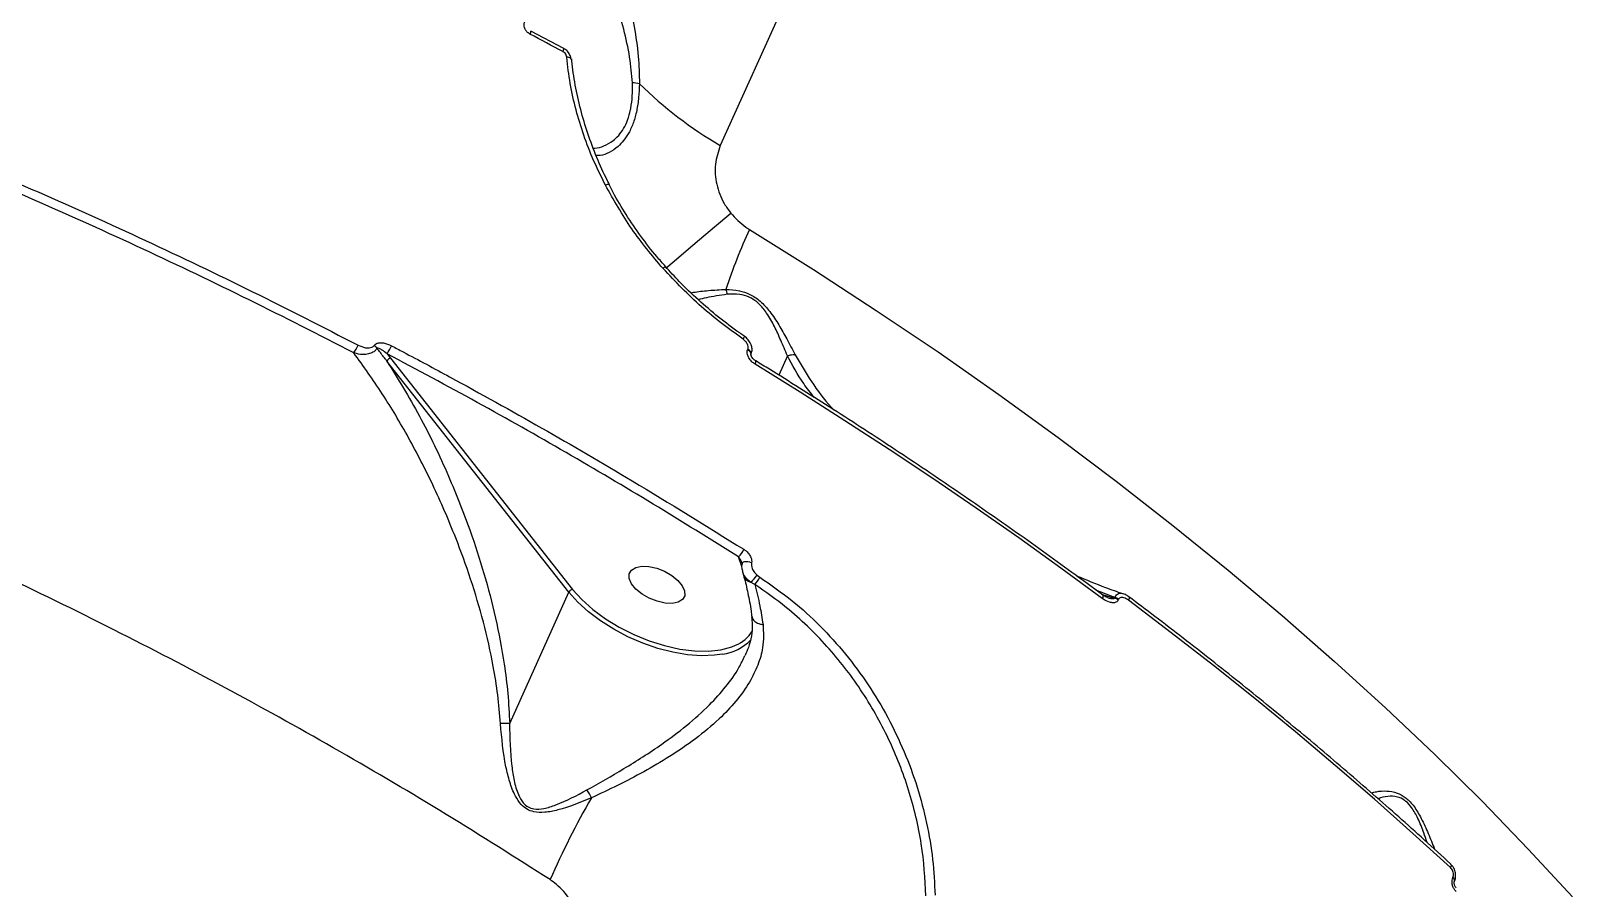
# Model space of a CAD drawing. Header units: millimetres. Extents: x -6901 to 7060, y -7557 to 6158.
# Drawn here: x -927.8 to -694.1, y 1207.3 to 1336.4 of the extents above; entities that cross this region are included whole.
import ezdxf

# ---------------------------------------------------------------- set-up
doc = ezdxf.new("R2010")
doc.units = ezdxf.units.MM
for name, color, linetype in [('DIKOM_ОБЪЕКТ', 7, 'Continuous'), ('DIKOM_РАЗМЕР_ЗОНА', 7, 'Continuous'), ('DIKOM_РАЗМЕР_ОБЪЕКТА', 7, 'Continuous')]:
    doc.layers.add(name, color=color, linetype=linetype)
doc.styles.add('style1', font='arial.ttf', dxfattribs={"width": 0.8})
doc.dimstyles.new('1-50', dxfattribs={"dimtxt": 300, "dimasz": 200, "dimexe": 100, "dimexo": 0, "dimgap": 100, "dimtad": 1, "dimtxsty": 'style1', "dimcen": 200, "dimclrd": 7, "dimclre": 7, "dimclrt": 7, "dimadec": 1, "dimazin": 2, "dimtfac": 1, "dimtmove": 0, "dimatfit": 2, "dimfxl": 0, "dimlwd": 25, "dimlwe": 18, "dimarcsym": 0})

# ---------------------------------------------------------------- blocks, each defined once
blk = doc.blocks.new('*D2')
at = {"layer": 'Defpoints', "color": 0, "transparency": 16777216}
for p in [(-1102.73, 4151.17), (-5819.23, -4492.42), (4721.24, -4492.42)]:
    blk.add_point(p, dxfattribs=at)
at = {"layer": 'DIKOM_РАЗМЕР_ОБЪЕКТА', "color": 7, "lineweight": 18, "transparency": 16777216}
for p, q in [((-1102.73, 4151.17), (-5919.23, 4151.17)), ((4721.24, -4492.42), (-5919.23, -4492.42))]:
    blk.add_line(p, q, dxfattribs=at)
at = {"layer": 'DIKOM_РАЗМЕР_ОБЪЕКТА', "color": 7, "lineweight": 25, "transparency": 16777216}
blk.add_line((-5819.23, 3951.17), (-5819.23, -4292.42), dxfattribs=at)
at = {"layer": 'DIKOM_РАЗМЕР_ОБЪЕКТА', "color": 7, "transparency": 16777216}
for points in [[(-5852.56, 3951.17), (-5785.89, 3951.17), (-5819.23, 4151.17)], [(-5852.56, -4292.42), (-5785.89, -4292.42), (-5819.23, -4492.42)]]:
    blk.add_solid(points, dxfattribs=at)
at = {"layer": 'DIKOM_РАЗМЕР_ОБЪЕКТА', "color": 7, "transparency": 16777216, "insert": (-6072.4, -170.63), "char_height": 300, "attachment_point": 5, "rotation": 90, "style": 'style1'}
blk.add_mtext('8650', dxfattribs=at)
blk = doc.blocks.new('*D3')
at = {"layer": 'Defpoints', "color": 0, "transparency": 16777216}
for p in [(-1553.27, 6158.28), (-6450.85, -6312.94), (5659.92, -6312.94)]:
    blk.add_point(p, dxfattribs=at)
at = {"layer": 'DIKOM_РАЗМЕР_ЗОНА', "color": 7, "lineweight": 18, "transparency": 16777216}
for p, q in [((-1553.27, 6158.28), (-6550.85, 6158.28)), ((5659.92, -6312.94), (-6550.85, -6312.94))]:
    blk.add_line(p, q, dxfattribs=at)
at = {"layer": 'DIKOM_РАЗМЕР_ЗОНА', "color": 7, "lineweight": 25, "transparency": 16777216}
blk.add_line((-6450.85, 5958.28), (-6450.85, -6112.94), dxfattribs=at)
at = {"layer": 'DIKOM_РАЗМЕР_ЗОНА', "color": 7, "transparency": 16777216}
for points in [[(-6484.18, 5958.28), (-6417.52, 5958.28), (-6450.85, 6158.28)], [(-6484.18, -6112.94), (-6417.52, -6112.94), (-6450.85, -6312.94)]]:
    blk.add_solid(points, dxfattribs=at)
at = {"layer": 'DIKOM_РАЗМЕР_ЗОНА', "color": 7, "transparency": 16777216, "insert": (-6704.02, -77.33), "char_height": 300, "attachment_point": 5, "rotation": 90, "style": 'style1'}
blk.add_mtext('12500', dxfattribs=at)

msp = doc.modelspace()

# ---------------------------------------------------------------- linework, layer by layer
at = {"layer": 'DIKOM_ОБЪЕКТ', "color": 7, "linetype": 'Continuous', "lineweight": 15}
for p, q in [((-700.812, 1592.331), (-823.939, 1319.135)), ((-847.516, 1333.765), (-852.455, 1336.389)), ((-820.371, 1290.443), (-820.363, 1290.439)), ((-874.138, 1287.781), (-873.59, 1287.087)), ((-819.812, 1288.391), (-819.781, 1288.46)), ((-819.315, 1287.635), (-819.291, 1287.688)), ((-813.825, 1287.466), (-815.136, 1284.558)), ((-846.747, 1251.866), (-874.165, 1286.677)), ((-873.59, 1287.087), (-846.172, 1252.276)), ((-820.703, 1255.738), (-821.188, 1257.185)), ((-820.49, 1254.699), (-820.426, 1254.463)), ((-818.75, 1253.02), (-819.376, 1253.376)), ((-818.384, 1254.418), (-817.982, 1254.111)), ((-855.658, 1232.092), (-846.747, 1251.866)), ((-764.499, 1251.068), (-767.348, 1252.19)), ((-766.504, 1251.57), (-764.542, 1250.973)), ((-764.542, 1250.973), (-764.499, 1251.068)), ((-763.93, 1250.783), (-763.972, 1250.688)), ((-713.576, 1208.879), (-713.564, 1208.904)), ((-713.339, 1208.296), (-713.327, 1208.322))]:
    msp.add_line(p, q, dxfattribs=at)
at = {"layer": 'DIKOM_ОБЪЕКТ', "color": 7, "linetype": 'Continuous', "lineweight": 15, "flags": 128}
for points in [[(-847.658, 1333.296), (-848.275, 1333.626), (-848.892, 1333.956), (-849.509, 1334.285), (-850.127, 1334.614), (-850.746, 1334.942), (-851.364, 1335.27), (-851.983, 1335.597), (-852.603, 1335.924)], [(-846.403, 1332.126), (-846.406, 1332.147), (-846.441, 1332.221), (-846.51, 1332.288), (-846.611, 1332.347), (-846.741, 1332.394), (-846.895, 1332.428), (-847.067, 1332.448)], [(-840.716, 1313.245), (-840.732, 1313.267), (-840.783, 1313.286), (-840.862, 1313.287), (-840.969, 1313.27), (-841.099, 1313.236), (-841.246, 1313.186)], [(-832.148, 1300.666), (-830.88, 1301.736), (-829.076, 1303.261), (-827.041, 1304.987), (-824.794, 1306.895), (-822.359, 1308.967)], [(-819.544, 1306.492), (-809.905, 1300.462), (-800.427, 1294.31), (-791.117, 1288.041), (-781.985, 1281.663), (-773.039, 1275.181), (-764.288, 1268.6), (-755.739, 1261.927), (-747.4, 1255.168), (-739.28, 1248.33), (-731.386, 1241.418), (-723.725, 1234.44), (-716.304, 1227.401), (-709.131, 1220.309), (-702.212, 1213.169), (-695.552, 1205.988)], [(-820.363, 1290.439), (-820.355, 1290.431), (-820.346, 1290.388), (-820.359, 1290.319), (-820.391, 1290.225), (-820.442, 1290.11), (-820.51, 1289.977)], [(-819.322, 1287.62), (-819.298, 1287.717), (-819.326, 1287.882), (-819.427, 1288.059), (-819.594, 1288.233), (-819.812, 1288.391)], [(-819.29, 1287.689), (-819.267, 1287.785), (-819.295, 1287.95), (-819.396, 1288.127), (-819.563, 1288.301), (-819.781, 1288.46)], [(-818.686, 1286.208), (-818.625, 1286.353), (-818.583, 1286.479), (-818.562, 1286.581), (-818.561, 1286.655), (-818.582, 1286.697), (-818.588, 1286.701)], [(-766.386, 1250.92), (-772.641, 1255.503), (-778.981, 1260.04), (-785.405, 1264.529), (-791.91, 1268.97), (-798.492, 1273.36), (-805.151, 1277.697), (-811.883, 1281.98), (-818.686, 1286.208)], [(-837.646, 1254.621), (-837.317, 1255.198), (-836.676, 1255.594), (-835.776, 1255.779), (-834.689, 1255.737), (-833.503, 1255.471), (-832.315, 1255.003), (-831.221, 1254.371), (-830.309, 1253.627), (-829.654, 1252.829), (-829.307, 1252.044), (-829.299, 1251.334), (-829.628, 1250.757), (-830.269, 1250.361), (-831.169, 1250.176), (-832.256, 1250.218), (-833.441, 1250.484), (-834.629, 1250.952), (-835.724, 1251.584), (-836.636, 1252.328), (-837.291, 1253.126), (-837.637, 1253.911), (-837.646, 1254.621)], [(-819.224, 1256.284), (-819.487, 1256.378), (-819.765, 1256.436), (-820.035, 1256.453), (-820.277, 1256.428), (-820.47, 1256.363), (-820.599, 1256.264), (-820.649, 1256.166)], [(-823.601, 1242.522), (-824.81, 1242.349), (-826.766, 1242.277), (-828.872, 1242.429), (-831.081, 1242.802), (-833.346, 1243.387), (-835.617, 1244.171), (-837.846, 1245.138), (-839.983, 1246.266), (-841.984, 1247.532), (-843.803, 1248.907), (-845.402, 1250.362), (-846.747, 1251.866)], [(-846.172, 1252.276), (-844.789, 1250.738), (-843.132, 1249.255), (-841.241, 1247.862), (-839.163, 1246.592), (-836.948, 1245.476), (-834.649, 1244.542), (-832.321, 1243.811), (-830.021, 1243.302), (-827.804, 1243.027), (-825.724, 1242.991), (-823.832, 1243.198), (-822.172, 1243.64), (-821.634, 1243.858)], [(-766.34, 1251.449), (-766.338, 1251.447), (-766.298, 1251.391), (-766.283, 1251.307), (-766.293, 1251.198), (-766.328, 1251.067), (-766.386, 1250.92)], [(-762.384, 1251.169), (-762.371, 1251.157), (-762.337, 1251.097), (-762.325, 1251.012), (-762.337, 1250.905), (-762.372, 1250.778), (-762.427, 1250.638)], [(-713.921, 1210.37), (-719.593, 1215.533), (-725.382, 1220.663), (-731.286, 1225.759), (-737.301, 1230.818), (-743.425, 1235.837), (-749.656, 1240.815), (-755.991, 1245.749), (-762.427, 1250.638)], [(-713.916, 1210.932), (-713.911, 1210.928), (-713.861, 1210.855), (-713.837, 1210.759), (-713.839, 1210.643), (-713.867, 1210.512), (-713.921, 1210.37)]]:
    msp.add_lwpolyline(points, dxfattribs=at)
at = {"layer": 'DIKOM_ОБЪЕКТ', "color": 7, "linetype": 'Continuous', "lineweight": 15}
for centre, radius, start, end in [((-853.309, 1336.403), 0.853, 325.79621, 359.05439), ((-848.298, 1333.746), 0.783, 324.9283, 1.38323), ((-837.483, 1322.197), 6.391, 77.57005, 87.16487), ((-792.114, 1373.374), 62.886, 225.60747, 239.59761), ((-740.62, 1270.321), 86.818, 155.37801, 161.77889), ((-831.179, 1299.211), 1.974, 121.1381, 134.45255), ((-825.51, 1296.33), 2.679, 8.55529, 25.13247), ((-886.42, 1292.621), 8.674, 327.08173, 335.88697), ((-876.967, 1287.704), 1.597, 33.59129, 56.40107), ((-880.282, 1292.003), 7.455, 325.50369, 336.10993), ((-873.505, 1286.361), 0.731, 96.68037, 154.41102), ((-823.532, 1259.689), 3.43, 313.11731, 336.44063), ((-818.872, 1254.953), 1.655, 198.56701, 252.26719), ((-823.033, 1257.849), 5.778, 309.27624, 323.5758), ((-821.206, 1255.565), 3.537, 313.98177, 335.7272), ((-846.087, 1251.55), 0.731, 96.67944, 154.41054), ((-765.088, 1249.175), 1.879, 53.60569, 73.12277), ((-765.044, 1249.271), 1.879, 53.60833, 73.13092), ((-823.702, 1248.885), 5.436, 292.35737, 328.21099), ((-824.749, 1250.097), 7.662, 278.62286, 314.69092), ((-850.365, 1217.778), 7.663, 23.85359, 34.0725), ((-724.259, 1152.94), 137.112, 150.29798, 156.06873), ((-713.865, 1208.422), 0.54, 346.06593, 57.67737), ((-713.857, 1208.445), 0.544, 347.04789, 57.51058)]:
    msp.add_arc(centre, radius, start, end, dxfattribs=at)
for points, knots in [([(-840.114, 1353.197), (-839.952, 1352.421), (-839.628, 1350.869), (-839.042, 1347.958), (-838.391, 1344.782), (-837.657, 1341.135), (-836.889, 1337.064), (-836.195, 1332.687), (-836.136, 1329.821), (-836.107, 1328.438)], [0, 0, 0, 0, 0.1316573, 0.2634877, 0.3951404, 0.5268723, 0.6882978, 0.8495361, 1, 1, 1, 1]), ([(-837.167, 1328.58), (-837.278, 1329.872), (-837.51, 1332.588), (-838.469, 1336.687), (-839.484, 1340.527), (-840.438, 1343.984), (-841.281, 1347.011), (-842.044, 1349.803), (-842.463, 1351.315), (-842.673, 1352.07)], [0, 0, 0, 0, 0.1463746, 0.3075796, 0.4690082, 0.6020983, 0.7351106, 0.8676421, 1, 1, 1, 1]), ([(-852.603, 1335.924), (-852.698, 1335.981), (-852.938, 1336.125), (-853.247, 1336.461), (-853.464, 1336.902), (-853.534, 1337.373), (-853.445, 1337.652), (-853.4, 1337.791)], [0, 0, 0, 0, 0.141844, 0.356727, 0.5713248, 0.7857047, 1, 1, 1, 1]), ([(-847.067, 1332.448), (-847.086, 1332.551), (-847.126, 1332.757), (-847.314, 1333.04), (-847.508, 1333.211), (-847.632, 1333.281), (-847.658, 1333.296)], [0, 0, 0, 0, 0.3057132, 0.6116111, 0.9180313, 1, 1, 1, 1]), ([(-846.423, 1332.125), (-846.427, 1332.214), (-846.442, 1332.533), (-846.702, 1333.053), (-847.091, 1333.535), (-847.424, 1333.685), (-847.531, 1333.733)], [0, 0, 0, 0, 0.1319963, 0.4717059, 0.8306957, 1, 1, 1, 1]), ([(-841.246, 1313.186), (-841.855, 1314.419), (-843.073, 1316.882), (-844.535, 1320.675), (-845.717, 1324.546), (-846.604, 1328.482), (-846.912, 1331.126), (-847.067, 1332.448)], [0, 0, 0, 0, 0.1978334, 0.3955022, 0.5931683, 0.796585, 1, 1, 1, 1]), ([(-840.624, 1313.287), (-840.725, 1313.473), (-841.448, 1314.801), (-842.56, 1317.358), (-843.928, 1320.941), (-845.017, 1324.588), (-845.801, 1328.253), (-846.226, 1330.792), (-846.303, 1332.092), (-846.308, 1332.18)], [0, 0, 0, 0, 0.0309606, 0.2203729, 0.41107, 0.6026205, 0.7945278, 0.9861186, 1, 1, 1, 1]), ([(-843.059, 1318.767), (-842.976, 1318.76), (-842.466, 1318.713), (-841.438, 1319.048), (-839.926, 1319.855), (-838.67, 1321.241), (-837.851, 1322.965), (-837.544, 1324.071), (-837.313, 1325.285), (-837.159, 1326.608), (-837.164, 1327.916), (-837.167, 1328.58)], [0, 0, 0, 0, 0.0297738, 0.1836768, 0.3415294, 0.5456358, 0.649458, 0.7570284, 0.7725065, 0.8846916, 1, 1, 1, 1]), ([(-836.107, 1328.438), (-836.138, 1327.746), (-836.2, 1326.349), (-836.495, 1324.378), (-836.992, 1322.559), (-837.881, 1320.592), (-839.165, 1319.023), (-840.666, 1318.042), (-841.805, 1317.601), (-842.434, 1317.637), (-842.638, 1317.649)], [0, 0, 0, 0, 0.1079496, 0.2182381, 0.3264944, 0.4384655, 0.6345562, 0.7793039, 0.9282422, 1, 1, 1, 1]), ([(-849.584, 1208.558), (-854.764, 1211.852), (-865.132, 1218.445), (-881.173, 1227.902), (-897.522, 1237.014), (-914.399, 1245.844), (-931.778, 1254.361), (-949.63, 1262.526), (-967.671, 1270.204), (-986.375, 1277.579), (-1005.711, 1284.574), (-1025.628, 1291.119), (-1045.728, 1297.057), (-1065.947, 1302.342), (-1086.214, 1306.939), (-1106.06, 1310.742), (-1125.425, 1313.76), (-1144.264, 1316.018), (-1162.905, 1317.557), (-1181.273, 1318.34), (-1199.296, 1318.346), (-1216.562, 1317.575), (-1233.029, 1316.052), (-1248.676, 1313.815), (-1263.77, 1310.826), (-1278.235, 1307.063), (-1292.003, 1302.521), (-1303.929, 1297.644), (-1314.188, 1292.62), (-1322.997, 1287.604), (-1331.23, 1282.16), (-1338.854, 1276.305), (-1345.838, 1270.068), (-1352.174, 1263.439), (-1357.914, 1256.447), (-1361.177, 1251.474), (-1362.808, 1248.988)], [0, 0, 0, 0, 0.0277654, 0.0555639, 0.0833623, 0.1111276, 0.1400314, 0.1689729, 0.1979143, 0.226818, 0.2582448, 0.2896958, 0.3211226, 0.3534673, 0.3858385, 0.4181832, 0.449506, 0.480853, 0.5121759, 0.5444126, 0.5766758, 0.6089124, 0.640161, 0.6714336, 0.7026821, 0.7348412, 0.7670266, 0.7991857, 0.8241464, 0.849107, 0.8742669, 0.899427, 0.9244695, 0.9495122, 0.974756, 1, 1, 1, 1]), ([(-879.139, 1287.907), (-884.378, 1290.589), (-894.855, 1295.953), (-910.877, 1303.594), (-927.089, 1310.954), (-938.045, 1315.559), (-943.523, 1317.861)], [0, 0, 0, 0, 0.2491001, 0.4982001, 0.7490999, 1, 1, 1, 1]), ([(-943.028, 1319.098), (-937.577, 1316.808), (-926.676, 1312.226), (-910.466, 1304.871), (-894.368, 1297.199), (-883.791, 1291.784), (-878.503, 1289.077)], [0, 0, 0, 0, 0.2490999, 0.4981997, 0.7490998, 1, 1, 1, 1]), ([(-823.939, 1319.135), (-824.248, 1318.217), (-824.86, 1316.398), (-824.607, 1313.324), (-823.676, 1310.774), (-822.706, 1309.443), (-822.359, 1308.967)], [0, 0, 0, 0, 0.2885649, 0.571629, 0.8470366, 1, 1, 1, 1]), ([(-832.562, 1300.621), (-834.196, 1302.576), (-837.504, 1306.534), (-839.989, 1310.952), (-841.246, 1313.186)], [0, 0, 0, 0, 0.4941722, 1, 1, 1, 1]), ([(-832.177, 1300.922), (-832.623, 1301.418), (-833.943, 1302.886), (-835.938, 1305.491), (-838.138, 1308.717), (-839.714, 1311.323), (-840.492, 1312.864), (-840.691, 1313.259)], [0, 0, 0, 0, 0.13177, 0.3901732, 0.6497526, 0.9103332, 1, 1, 1, 1]), ([(-822.359, 1308.967), (-821.644, 1308.205), (-820.854, 1307.364), (-819.827, 1306.669), (-819.64, 1306.552), (-819.544, 1306.492)], [0, 0, 0, 0, 0.8217526, 0.9078648, 1, 1, 1, 1]), ([(-820.51, 1289.977), (-822.644, 1291.538), (-826.965, 1294.7), (-830.681, 1298.631), (-832.562, 1300.621)], [0, 0, 0, 0, 0.493792, 1, 1, 1, 1]), ([(-820.353, 1290.469), (-820.573, 1290.613), (-821.894, 1291.477), (-824.21, 1293.274), (-827.259, 1295.86), (-829.932, 1298.412), (-831.502, 1300.163), (-832.18, 1300.92)], [0, 0, 0, 0, 0.0504825, 0.3032989, 0.5559562, 0.8080351, 1, 1, 1, 1]), ([(-828.361, 1296.976), (-828.231, 1296.996), (-827.475, 1297.112), (-825.73, 1297.337), (-823.971, 1297.424), (-823.085, 1297.468)], [0, 0, 0, 0, 0.0933889, 0.5435371, 1, 1, 1, 1]), ([(-822.861, 1296.728), (-823.974, 1296.568), (-825.595, 1296.334), (-826.856, 1296.008), (-827.251, 1295.907)], [0, 0, 0, 0, 0.6871557, 1, 1, 1, 1]), ([(-823.085, 1297.468), (-822.421, 1297.44), (-821.266, 1297.393), (-819.449, 1296.801), (-817.817, 1295.705), (-816.347, 1294.056), (-815.066, 1292.095), (-813.832, 1289.886), (-813.075, 1288.42), (-812.668, 1287.631)], [0, 0, 0, 0, 0.1507915, 0.2625458, 0.3758339, 0.5043754, 0.6581142, 0.8160016, 1, 1, 1, 1]), ([(-813.825, 1287.466), (-814.154, 1288.253), (-814.754, 1289.692), (-815.738, 1291.871), (-816.803, 1293.771), (-817.997, 1295.276), (-818.979, 1295.999), (-819.929, 1296.479), (-821.216, 1296.826), (-822.255, 1296.764), (-822.861, 1296.728)], [0, 0, 0, 0, 0.1920703, 0.3511848, 0.5094911, 0.6344378, 0.7186511, 0.7420954, 0.8495993, 1, 1, 1, 1]), ([(-819.781, 1288.46), (-819.763, 1288.512), (-819.716, 1288.646), (-819.728, 1288.918), (-819.852, 1289.278), (-820.116, 1289.665), (-820.378, 1289.872), (-820.51, 1289.977)], [0, 0, 0, 0, 0.1033962, 0.2624393, 0.4611584, 0.7282044, 1, 1, 1, 1]), ([(-819.307, 1287.696), (-819.251, 1287.831), (-819.125, 1288.136), (-819.146, 1288.68), (-819.326, 1289.285), (-819.724, 1289.899), (-820.111, 1290.281), (-820.355, 1290.433), (-820.364, 1290.438)], [0, 0, 0, 0, 0.1383278, 0.3132788, 0.5034831, 0.7296008, 0.9902408, 1, 1, 1, 1]), ([(-875.636, 1288.587), (-875.678, 1288.528), (-875.813, 1288.337), (-876.168, 1288.038), (-876.777, 1287.764), (-877.673, 1287.624), (-878.5, 1287.708), (-879.01, 1287.867), (-879.139, 1287.907)], [0, 0, 0, 0, 0.0635374, 0.2059251, 0.3867568, 0.5938436, 0.8977466, 1, 1, 1, 1]), ([(-857.054, 1232.063), (-857.171, 1233.508), (-857.404, 1236.399), (-858.237, 1241.533), (-859.554, 1247.4), (-861.488, 1253.867), (-864.009, 1260.802), (-867.112, 1267.951), (-870.839, 1275.184), (-874.803, 1281.866), (-877.694, 1285.894), (-879.139, 1287.907)], [0, 0, 0, 0, 0.0661306, 0.1323027, 0.2383357, 0.3447306, 0.4509765, 0.5939557, 0.7292232, 0.8647221, 1, 1, 1, 1]), ([(-878.503, 1289.077), (-878.13, 1288.915), (-877.579, 1288.676), (-876.853, 1288.637), (-876.435, 1288.731), (-876.194, 1288.886), (-876.109, 1289), (-876.083, 1289.034)], [0, 0, 0, 0, 0.4385535, 0.6486841, 0.8192305, 0.9451895, 1, 1, 1, 1]), ([(-876.083, 1289.034), (-876.055, 1289.072), (-875.963, 1289.192), (-875.701, 1289.356), (-875.24, 1289.458), (-874.453, 1289.413), (-873.857, 1289.154), (-873.466, 1288.984)], [0, 0, 0, 0, 0.0555297, 0.1783961, 0.3495302, 0.572894, 1, 1, 1, 1]), ([(-874.138, 1287.781), (-874.374, 1287.974), (-874.723, 1288.26), (-875.177, 1288.522), (-875.426, 1288.615), (-875.574, 1288.631), (-875.624, 1288.596), (-875.636, 1288.587)], [0, 0, 0, 0, 0.4938842, 0.7308141, 0.8854429, 0.9700643, 1, 1, 1, 1]), ([(-874.165, 1286.677), (-874.327, 1286.889), (-874.815, 1287.527), (-875.307, 1288.163), (-875.636, 1288.587)], [0, 0, 0, 0, 0.332037, 1, 1, 1, 1]), ([(-821.188, 1257.185), (-825.458, 1259.851), (-834, 1265.182), (-847.143, 1272.927), (-860.5, 1280.497), (-869.592, 1285.353), (-874.138, 1287.781)], [0, 0, 0, 0, 0.2493145, 0.4986288, 0.7493144, 1, 1, 1, 1]), ([(-873.466, 1288.984), (-872.879, 1288.674), (-869.947, 1287.126), (-862.355, 1283.052), (-850.805, 1276.626), (-835.97, 1268.006), (-825.965, 1261.785), (-820.388, 1258.318)], [0, 0, 0, 0, 0.0321573, 0.160792, 0.4182836, 0.6757751, 1, 1, 1, 1]), ([(-818.686, 1286.208), (-818.853, 1286.325), (-819.217, 1286.579), (-819.628, 1287.084), (-819.857, 1287.598), (-819.92, 1288.042), (-819.848, 1288.275), (-819.812, 1288.391)], [0, 0, 0, 0, 0.2267721, 0.491977, 0.6959533, 0.8477161, 1, 1, 1, 1]), ([(-818.588, 1286.704), (-818.598, 1286.71), (-818.756, 1286.794), (-818.986, 1287.003), (-819.197, 1287.283), (-819.283, 1287.466), (-819.31, 1287.568), (-819.317, 1287.626), (-819.314, 1287.641), (-819.315, 1287.637), (-819.315, 1287.636)], [0, 0, 0, 0, 0.0268197, 0.410247, 0.6388722, 0.7702461, 0.853568, 0.9135664, 0.9805193, 1, 1, 1, 1]), ([(-813.82, 1287.472), (-813.821, 1287.472), (-813.822, 1287.471), (-813.824, 1287.469), (-813.825, 1287.467), (-813.825, 1287.466)], [0, 0, 0, 0, 0.2902222, 0.6759193, 1, 1, 1, 1]), ([(-813.82, 1287.472), (-813.614, 1287.531), (-813.24, 1287.64), (-812.864, 1287.652), (-812.698, 1287.634), (-812.668, 1287.631)], [0, 0, 0, 0, 0.4994219, 0.9072916, 1, 1, 1, 1]), ([(-809.796, 1281.202), (-810.334, 1281.887), (-811.894, 1283.875), (-813.058, 1286.048), (-813.82, 1287.472)], [0, 0, 0, 0, 0.344642, 1, 1, 1, 1]), ([(-812.668, 1287.631), (-811.876, 1286.268), (-810.284, 1283.525), (-808.228, 1280.806), (-806.988, 1279.475), (-806.876, 1279.354)], [0, 0, 0, 0, 0.4733422, 0.9523458, 1, 1, 1, 1]), ([(-874.165, 1286.677), (-872.495, 1283.971), (-869.155, 1278.561), (-865.01, 1269.916), (-861.827, 1261.901), (-859.488, 1254.713), (-857.728, 1248.007), (-856.574, 1241.921), (-855.886, 1236.593), (-855.734, 1233.592), (-855.658, 1232.092)], [0, 0, 0, 0, 0.1801426, 0.3602679, 0.5134821, 0.6278142, 0.7423227, 0.8564284, 0.9282344, 1, 1, 1, 1]), ([(-766.34, 1251.449), (-767.876, 1252.582), (-772.33, 1255.866), (-779.833, 1261.235), (-788.897, 1267.521), (-798.12, 1273.706), (-807.329, 1279.681), (-814.183, 1283.99), (-817.9, 1286.278), (-818.588, 1286.701)], [0, 0, 0, 0, 0.0925247, 0.2683157, 0.4441082, 0.6198985, 0.7956859, 0.9622207, 1, 1, 1, 1]), ([(-820.68, 1256.319), (-820.686, 1256.339), (-820.726, 1256.481), (-820.873, 1256.746), (-821.042, 1257.006), (-821.162, 1257.154), (-821.188, 1257.185)], [0, 0, 0, 0, 0.0559154, 0.3923239, 0.870332, 1, 1, 1, 1]), ([(-820.388, 1258.318), (-820.33, 1258.279), (-820.053, 1258.096), (-819.648, 1257.706), (-819.322, 1257.164), (-819.178, 1256.683), (-819.209, 1256.417), (-819.224, 1256.284)], [0, 0, 0, 0, 0.0843477, 0.4026438, 0.6518051, 0.8254941, 1, 1, 1, 1]), ([(-820.647, 1256.166), (-820.649, 1256.163), (-820.732, 1255.954), (-820.73, 1255.532), (-820.624, 1255.148), (-820.578, 1254.981)], [0, 0, 0, 0, 0.0089312, 0.5711332, 1, 1, 1, 1]), ([(-820.679, 1256.319), (-820.675, 1256.308), (-820.659, 1256.268), (-820.65, 1256.209), (-820.648, 1256.168), (-820.651, 1256.16), (-820.649, 1256.164), (-820.649, 1256.164)], [0, 0, 0, 0, 0.1172705, 0.4319403, 0.7315842, 0.9954984, 1, 1, 1, 1]), ([(-819.376, 1253.376), (-819.591, 1253.551), (-820.062, 1253.936), (-820.47, 1254.521), (-820.558, 1254.898), (-820.577, 1254.982)], [0, 0, 0, 0, 0.3942762, 0.8660581, 1, 1, 1, 1]), ([(-819.224, 1256.284), (-819.24, 1256.146), (-819.271, 1255.87), (-819.119, 1255.364), (-818.827, 1254.856), (-818.525, 1254.557), (-818.384, 1254.418)], [0, 0, 0, 0, 0.2096525, 0.4181361, 0.7298378, 1, 1, 1, 1]), ([(-820.446, 1254.422), (-820.419, 1254.331), (-820.17, 1253.485), (-819.768, 1251.708), (-819.374, 1249.694), (-819.218, 1248.437), (-819.183, 1248.15)], [0, 0, 0, 0, 0.0498842, 0.4622691, 0.8770408, 1, 1, 1, 1]), ([(-818.75, 1253.02), (-818.474, 1251.96), (-817.983, 1250.075), (-817.643, 1247.928), (-817.494, 1246.989)], [0, 0, 0, 0, 0.562396, 1, 1, 1, 1]), ([(-792.946, 1206.103), (-793.096, 1208.713), (-793.323, 1212.666), (-794.418, 1218.022), (-795.871, 1223.339), (-797.918, 1228.562), (-800.508, 1233.55), (-803.45, 1238.335), (-806.896, 1242.787), (-810.775, 1246.777), (-814.362, 1249.984), (-817.127, 1251.897), (-818.75, 1253.02)], [0, 0, 0, 0, 0.1468743, 0.2225117, 0.2981482, 0.4449881, 0.5206255, 0.5962632, 0.7424206, 0.8177204, 0.8930193, 1, 1, 1, 1]), ([(-817.982, 1254.111), (-816.324, 1252.963), (-813.133, 1250.754), (-808.835, 1246.806), (-805.005, 1242.579), (-801.587, 1237.969), (-798.633, 1233.037), (-796.159, 1227.861), (-794.188, 1222.515), (-792.766, 1217.074), (-791.834, 1211.604), (-791.664, 1208.012), (-791.58, 1206.219)], [0, 0, 0, 0, 0.1070827, 0.2059733, 0.305184, 0.404077, 0.5033361, 0.6029164, 0.7021778, 0.8013464, 0.9008322, 1, 1, 1, 1]), ([(-763.29, 1251.614), (-764.145, 1251.909), (-766.501, 1252.722), (-768.772, 1253.685), (-770.219, 1254.299)], [0, 0, 0, 0, 0.3629207, 1, 1, 1, 1]), ([(-763.972, 1250.688), (-764.014, 1250.616), (-764.108, 1250.458), (-764.38, 1250.297), (-764.788, 1250.237), (-765.448, 1250.359), (-765.998, 1250.64), (-766.343, 1250.889), (-766.386, 1250.92)], [0, 0, 0, 0, 0.0927926, 0.2061735, 0.3692665, 0.5724202, 0.9471491, 1, 1, 1, 1]), ([(-765.569, 1251.039), (-765.681, 1251.078), (-765.935, 1251.167), (-766.191, 1251.361), (-766.334, 1251.469)], [0, 0, 0, 0, 0.441979, 1, 1, 1, 1]), ([(-765.569, 1251.04), (-765.565, 1251.038), (-765.412, 1250.98), (-765.143, 1250.924), (-764.825, 1250.878), (-764.643, 1250.895), (-764.57, 1250.934), (-764.55, 1250.958), (-764.543, 1250.971), (-764.542, 1250.973)], [0, 0, 0, 0, 0.0125402, 0.4477525, 0.7462037, 0.9037021, 0.9519254, 0.9924414, 1, 1, 1, 1]), ([(-764.499, 1251.068), (-764.448, 1251.159), (-764.336, 1251.357), (-764.084, 1251.591), (-763.751, 1251.716), (-763.46, 1251.74), (-763.308, 1251.652), (-763.281, 1251.636)], [0, 0, 0, 0, 0.1750059, 0.3817256, 0.6494723, 0.9383244, 1, 1, 1, 1]), ([(-762.427, 1250.638), (-762.656, 1250.784), (-762.984, 1250.994), (-763.426, 1251.07), (-763.675, 1251.033), (-763.845, 1250.929), (-763.903, 1250.828), (-763.93, 1250.783)], [0, 0, 0, 0, 0.4370857, 0.6288815, 0.790917, 0.9060783, 1, 1, 1, 1]), ([(-762.39, 1251.158), (-762.476, 1251.227), (-762.742, 1251.437), (-763.052, 1251.552), (-763.262, 1251.631)], [0, 0, 0, 0, 0.3255484, 1, 1, 1, 1]), ([(-713.915, 1210.931), (-715.238, 1212.144), (-719.071, 1215.661), (-725.578, 1221.439), (-733.497, 1228.24), (-741.617, 1234.972), (-749.929, 1241.63), (-756.878, 1247.019), (-761.072, 1250.179), (-762.384, 1251.169)], [0, 0, 0, 0, 0.0879834, 0.2551555, 0.4223276, 0.5894951, 0.7566598, 0.9238203, 1, 1, 1, 1]), ([(-819.228, 1248.17), (-819.177, 1247.786), (-819.052, 1246.834), (-819.215, 1245.271), (-819.582, 1243.711), (-820.023, 1242.733), (-820.198, 1242.346)], [0, 0, 0, 0, 0.2033601, 0.5038347, 0.8039476, 1, 1, 1, 1]), ([(-819.136, 1248.181), (-819.129, 1248.085), (-819.107, 1247.818), (-818.766, 1247.443), (-818.234, 1247.147), (-817.768, 1247.027), (-817.535, 1246.995), (-817.494, 1246.989)], [0, 0, 0, 0, 0.1623807, 0.4523812, 0.7423653, 0.9540068, 1, 1, 1, 1]), ([(-817.494, 1246.989), (-817.439, 1245.827), (-817.343, 1243.787), (-818.216, 1240.867), (-819.537, 1238.155), (-821.503, 1235.422), (-824.232, 1232.543), (-827.617, 1229.736), (-831.482, 1227.106), (-835.456, 1224.784), (-839.423, 1222.715), (-842.047, 1221.489), (-843.357, 1220.877)], [0, 0, 0, 0, 0.1044898, 0.1833864, 0.2623387, 0.3558374, 0.4494207, 0.5631932, 0.6770796, 0.7845062, 0.8924059, 1, 1, 1, 1]), ([(-844.018, 1222.072), (-842.165, 1223.116), (-838.413, 1225.23), (-833.311, 1228.499), (-828.973, 1231.747), (-825.721, 1234.637), (-823.071, 1237.579), (-821.263, 1240.073), (-820.508, 1241.703), (-820.229, 1242.306)], [0, 0, 0, 0, 0.2034868, 0.412216, 0.5541565, 0.6992957, 0.8137726, 0.9310867, 1, 1, 1, 1]), ([(-855.665, 1232.085), (-855.858, 1232.084), (-856.214, 1232.082), (-856.74, 1232.071), (-857.011, 1232.064), (-857.054, 1232.063)], [0, 0, 0, 0, 0.4994919, 0.9205578, 1, 1, 1, 1]), ([(-843.357, 1220.877), (-845.023, 1220.189), (-847.328, 1219.236), (-850.248, 1218.647), (-851.844, 1218.666), (-853.069, 1219.114), (-854.059, 1219.924), (-854.972, 1221.344), (-855.689, 1223.295), (-856.583, 1226.916), (-856.855, 1229.881), (-857.054, 1232.063)], [0, 0, 0, 0, 0.231126, 0.3196836, 0.391424, 0.4367151, 0.4822454, 0.5456913, 0.6388381, 0.7342141, 1, 1, 1, 1]), ([(-855.665, 1232.085), (-855.665, 1232.082), (-855.678, 1229.934), (-855.552, 1227.045), (-855.034, 1223.478), (-854.508, 1221.597), (-853.778, 1220.213), (-852.917, 1219.461), (-851.809, 1219.117), (-850.363, 1219.255), (-847.673, 1220.113), (-845.558, 1221.246), (-844.018, 1222.072)], [0, 0, 0, 0, 0.0003171, 0.2742188, 0.3691422, 0.4635446, 0.5235454, 0.5648666, 0.606184, 0.6747279, 0.7630195, 1, 1, 1, 1]), ([(-855.658, 1232.092), (-855.659, 1232.09), (-855.66, 1232.088), (-855.663, 1232.085), (-855.664, 1232.085), (-855.665, 1232.085)], [0, 0, 0, 0, 0.3958722, 0.7877518, 1, 1, 1, 1]), ([(-725.835, 1221.622), (-725.594, 1221.69), (-724.91, 1221.881), (-723.62, 1221.972), (-722.135, 1221.759), (-720.739, 1221.039), (-719.495, 1219.777), (-718.375, 1217.936), (-717.385, 1215.784), (-716.707, 1214.112), (-716.357, 1213.24), (-716.308, 1213.118)], [0, 0, 0, 0, 0.087607, 0.2480585, 0.3894932, 0.4902024, 0.5923738, 0.7063238, 0.8401796, 0.9776624, 1, 1, 1, 1]), ([(-717.47, 1214.18), (-717.626, 1214.652), (-718.024, 1215.857), (-718.745, 1217.667), (-719.659, 1219.355), (-720.412, 1220.171), (-721.139, 1220.723), (-722.113, 1221.144), (-723.514, 1221.166), (-724.383, 1220.899), (-724.852, 1220.755)], [0, 0, 0, 0, 0.1057427, 0.2699858, 0.401979, 0.4986352, 0.5177066, 0.6334254, 0.8020017, 1, 1, 1, 1]), ([(-713.34, 1208.329), (-713.318, 1208.366), (-713.194, 1208.581), (-713.13, 1209.081), (-713.2, 1209.783), (-713.465, 1210.458), (-713.792, 1210.768), (-713.936, 1210.904)], [0, 0, 0, 0, 0.0466892, 0.2697671, 0.5164886, 0.7868521, 1, 1, 1, 1]), ([(-713.564, 1208.904), (-713.533, 1208.996), (-713.471, 1209.179), (-713.479, 1209.51), (-713.562, 1209.845), (-713.715, 1210.15), (-713.856, 1210.3), (-713.921, 1210.37)], [0, 0, 0, 0, 0.1951406, 0.3900894, 0.593297, 0.811123, 1, 1, 1, 1]), ([(-845.15, 1196.476), (-844.945, 1197.455), (-844.539, 1199.391), (-845.058, 1202.576), (-846.398, 1205.529), (-848.094, 1207.511), (-849.261, 1208.331), (-849.584, 1208.558)], [0, 0, 0, 0, 0.2385204, 0.4713334, 0.6968031, 0.9159921, 1, 1, 1, 1]), ([(-713.059, 1206.739), (-713.155, 1206.841), (-713.359, 1207.059), (-713.58, 1207.5), (-713.702, 1207.989), (-713.713, 1208.474), (-713.622, 1208.744), (-713.576, 1208.879)], [0, 0, 0, 0, 0.1890444, 0.404521, 0.606848, 0.8033561, 1, 1, 1, 1]), ([(-713.056, 1207.308), (-713.073, 1207.323), (-713.127, 1207.369), (-713.233, 1207.522), (-713.325, 1207.732), (-713.372, 1207.938), (-713.379, 1208.105), (-713.365, 1208.22), (-713.344, 1208.285), (-713.34, 1208.291), (-713.339, 1208.293)], [0, 0, 0, 0, 0.0914219, 0.2828543, 0.4725713, 0.6217085, 0.7498297, 0.8633203, 0.9696499, 1, 1, 1, 1])]:
    msp.add_open_spline(points, degree=3, knots=knots, dxfattribs=at)

# ---------------------------------------------------------------- dimensions: what is measured, and where the dimension line sits
at = {"layer": 'DIKOM_РАЗМЕР_ЗОНА'}
dim = msp.add_linear_dim(base=(-6450.85, -6312.937), p1=(-1553.272, 6158.285), p2=(5659.925, -6312.937), angle=90, text='12500', dimstyle='1-50', dxfattribs=at)
dim.commit()
dim.dimension.update_dxf_attribs({"geometry": '*D3', "text_midpoint": (-6450.85, -77.326), "dimtype": 160})
at = {"layer": 'DIKOM_РАЗМЕР_ОБЪЕКТА'}
dim = msp.add_linear_dim(base=(-5819.225, -4492.425), p1=(-1102.732, 4151.169), p2=(4721.24, -4492.425), angle=90, text='8650', dimstyle='1-50', dxfattribs=at)
dim.commit()
dim.dimension.update_dxf_attribs({"geometry": '*D2', "text_midpoint": (-5819.225, -170.628), "dimtype": 160})

doc.saveas('drawing.dxf')
